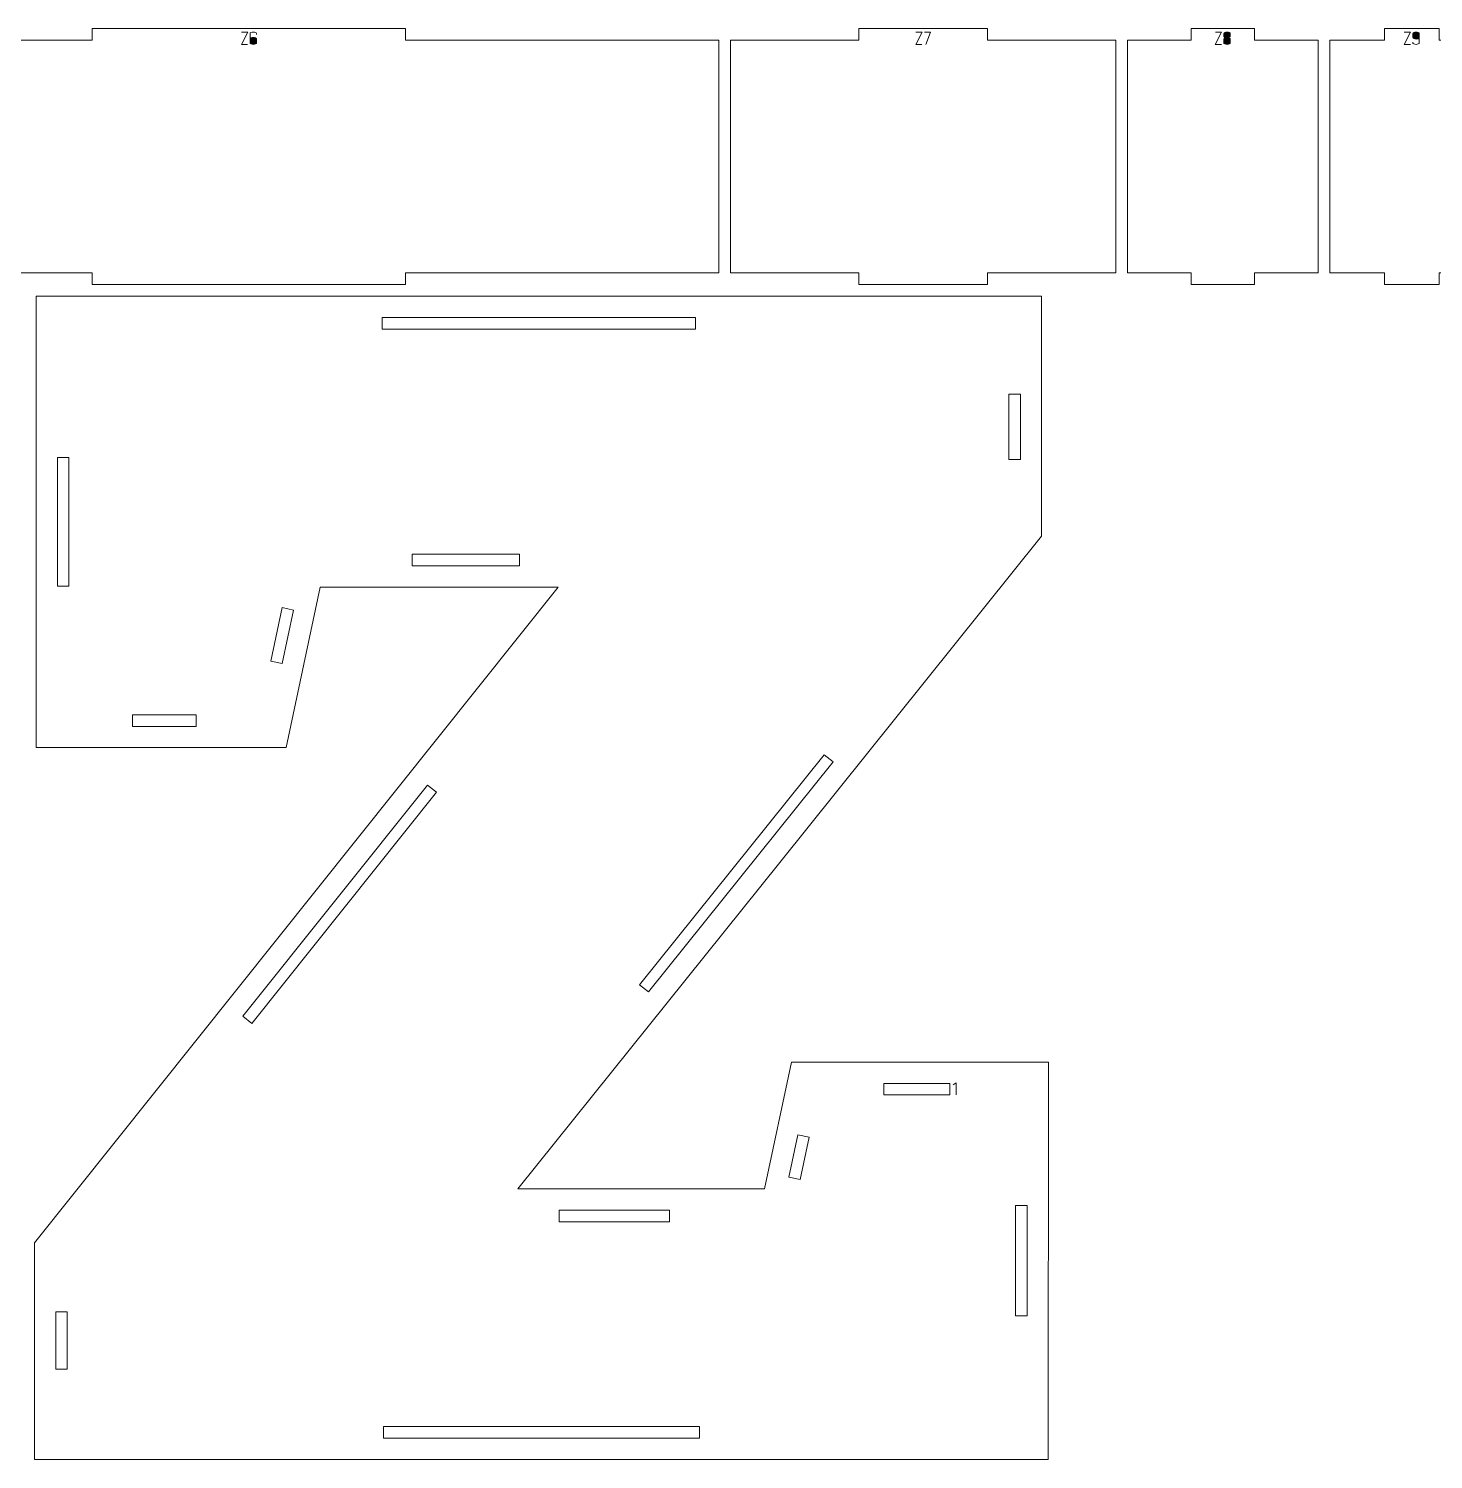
# Model space of a CAD drawing. Header units: centimetres. Extents: x -249 to 275, y -506 to 461.
# Drawn here: x 90.77 to 127.02, y -501.3 to -464.39 of the extents above; entities that cross this region are included whole.
import ezdxf

# ---------------------------------------------------------------- set-up
doc = ezdxf.new("R2010")
doc.units = ezdxf.units.CM
doc.header["$MEASUREMENT"] = 0
doc.layers.add('Capa 1', color=7, linetype='Continuous')

msp = doc.modelspace()

# ---------------------------------------------------------------- hatches: boundary and pattern name
at = {"layer": 'Capa 1', "true_color": 0x3e4095}
h = msp.add_hatch(color=175, dxfattribs=at)
edge = h.paths.add_edge_path()
edge.add_spline(control_points=[(96.26401, -464.80096), (96.26401, -464.80096), (96.42773, -464.48452), (96.42773, -464.48452), (96.42773, -464.48452), (96.26722, -464.48452), (96.26722, -464.48452), (96.26722, -464.48452), (96.42773, -464.48452), (96.42773, -464.48452), (96.42773, -464.48452), (96.26401, -464.80096), (96.26401, -464.80096), (96.26401, -464.80096), (96.42361, -464.80096), (96.42361, -464.80096), (96.42361, -464.80096), (96.26401, -464.80096), (96.26401, -464.80096)], knot_values=[0, 0, 0, 0, 0.16666667, 0.16666667, 0.16666667, 0.33333333, 0.33333333, 0.33333333, 0.5, 0.5, 0.5, 0.66666667, 0.66666667, 0.66666667, 0.83333333, 0.83333333, 0.83333333, 1, 1, 1, 1], degree=3, periodic=1)
h = msp.add_hatch(color=175, dxfattribs=at)
edge = h.paths.add_edge_path()
edge.add_spline(control_points=[(96.5699, -464.80096), (96.54636, -464.80096), (96.52671, -464.79752), (96.51097, -464.79064), (96.49522, -464.78376), (96.48735, -464.77543), (96.48735, -464.76565), (96.48735, -464.76565), (96.48735, -464.65879), (96.48735, -464.65879), (96.48735, -464.65879), (96.48735, -464.51983), (96.48735, -464.51983), (96.48735, -464.51005), (96.49522, -464.50172), (96.51097, -464.49484), (96.52671, -464.48796), (96.54636, -464.48452), (96.5699, -464.48452), (96.59344, -464.48452), (96.61309, -464.48796), (96.62883, -464.49484), (96.64458, -464.50172), (96.65245, -464.51005), (96.65245, -464.51983), (96.65245, -464.51983), (96.65245, -464.54551), (96.65245, -464.54551), (96.65245, -464.54551), (96.65245, -464.51983), (96.65245, -464.51983), (96.65245, -464.51005), (96.64458, -464.50172), (96.62883, -464.49484), (96.61309, -464.48796), (96.59344, -464.48452), (96.5699, -464.48452), (96.54636, -464.48452), (96.52671, -464.48796), (96.51097, -464.49484), (96.49522, -464.50172), (96.48735, -464.51005), (96.48735, -464.51983), (96.48735, -464.51983), (96.48735, -464.65879), (96.48735, -464.65879), (96.48735, -464.64962), (96.4969, -464.64144), (96.51601, -464.63426), (96.53512, -464.62707), (96.55308, -464.62348), (96.5699, -464.62348), (96.59344, -464.62348), (96.61309, -464.62692), (96.62883, -464.6338), (96.64458, -464.64068), (96.65245, -464.64901), (96.65245, -464.65879), (96.65245, -464.65879), (96.65245, -464.76565), (96.65245, -464.76565), (96.65245, -464.77543), (96.64458, -464.78376), (96.62883, -464.79064), (96.61309, -464.79752), (96.59344, -464.80096), (96.5699, -464.80096)], knot_values=[0, 0, 0, 0, 0.04545455, 0.04545455, 0.04545455, 0.09090909, 0.09090909, 0.09090909, 0.13636364, 0.13636364, 0.13636364, 0.18181818, 0.18181818, 0.18181818, 0.22727273, 0.22727273, 0.22727273, 0.27272727, 0.27272727, 0.27272727, 0.31818182, 0.31818182, 0.31818182, 0.36363636, 0.36363636, 0.36363636, 0.40909091, 0.40909091, 0.40909091, 0.45454545, 0.45454545, 0.45454545, 0.5, 0.5, 0.5, 0.54545455, 0.54545455, 0.54545455, 0.59090909, 0.59090909, 0.59090909, 0.63636364, 0.63636364, 0.63636364, 0.68181818, 0.68181818, 0.68181818, 0.72727273, 0.72727273, 0.72727273, 0.77272727, 0.77272727, 0.77272727, 0.81818182, 0.81818182, 0.81818182, 0.86363636, 0.86363636, 0.86363636, 0.90909091, 0.90909091, 0.90909091, 0.95454545, 0.95454545, 0.95454545, 1, 1, 1, 1], degree=3, periodic=1)
h = msp.add_hatch(color=175, dxfattribs=at)
edge = h.paths.add_edge_path()
edge.add_spline(control_points=[(113.66331, -464.80096), (113.66331, -464.80096), (113.82703, -464.48452), (113.82703, -464.48452), (113.82703, -464.48452), (113.66652, -464.48452), (113.66652, -464.48452), (113.66652, -464.48452), (113.82703, -464.48452), (113.82703, -464.48452), (113.82703, -464.48452), (113.66331, -464.80096), (113.66331, -464.80096), (113.66331, -464.80096), (113.82291, -464.80096), (113.82291, -464.80096), (113.82291, -464.80096), (113.66331, -464.80096), (113.66331, -464.80096)], knot_values=[0, 0, 0, 0, 0.16666667, 0.16666667, 0.16666667, 0.33333333, 0.33333333, 0.33333333, 0.5, 0.5, 0.5, 0.66666667, 0.66666667, 0.66666667, 0.83333333, 0.83333333, 0.83333333, 1, 1, 1, 1], degree=3, periodic=1)
h = msp.add_hatch(color=175, dxfattribs=at)
edge = h.paths.add_edge_path()
edge.add_spline(control_points=[(113.92517, -464.80096), (113.92517, -464.80096), (114.04625, -464.48452), (114.04625, -464.48452), (114.04625, -464.48452), (113.88665, -464.48452), (113.88665, -464.48452), (113.88665, -464.48452), (114.04625, -464.48452), (114.04625, -464.48452), (114.04625, -464.48452), (113.92517, -464.80096), (113.92517, -464.80096)], knot_values=[0, 0, 0, 0, 0.25, 0.25, 0.25, 0.5, 0.5, 0.5, 0.75, 0.75, 0.75, 1, 1, 1, 1], degree=3, periodic=1)
h = msp.add_hatch(color=175, dxfattribs=at)
edge = h.paths.add_edge_path()
edge.add_spline(control_points=[(121.3915, -464.80096), (121.3915, -464.80096), (121.55522, -464.48452), (121.55522, -464.48452), (121.55522, -464.48452), (121.39471, -464.48452), (121.39471, -464.48452), (121.39471, -464.48452), (121.55522, -464.48452), (121.55522, -464.48452), (121.55522, -464.48452), (121.3915, -464.80096), (121.3915, -464.80096), (121.3915, -464.80096), (121.5511, -464.80096), (121.5511, -464.80096), (121.5511, -464.80096), (121.3915, -464.80096), (121.3915, -464.80096)], knot_values=[0, 0, 0, 0, 0.16666667, 0.16666667, 0.16666667, 0.33333333, 0.33333333, 0.33333333, 0.5, 0.5, 0.5, 0.66666667, 0.66666667, 0.66666667, 0.83333333, 0.83333333, 0.83333333, 1, 1, 1, 1], degree=3, periodic=1)
h = msp.add_hatch(color=175, dxfattribs=at)
edge = h.paths.add_edge_path()
edge.add_spline(control_points=[(121.61484, -464.59413), (121.61484, -464.60208), (121.6205, -464.60926), (121.63181, -464.61568), (121.64312, -464.6221), (121.66498, -464.62638), (121.69739, -464.62852), (121.7298, -464.62638), (121.75166, -464.6221), (121.76297, -464.61568), (121.77428, -464.60926), (121.77994, -464.60208), (121.77994, -464.59413), (121.77994, -464.59413), (121.77994, -464.51983), (121.77994, -464.51983), (121.77994, -464.51005), (121.77207, -464.50172), (121.75632, -464.49484), (121.74058, -464.48796), (121.72093, -464.48452), (121.69739, -464.48452), (121.67385, -464.48452), (121.6542, -464.48796), (121.63846, -464.49484), (121.62271, -464.50172), (121.61484, -464.51005), (121.61484, -464.51983), (121.61484, -464.51983), (121.61484, -464.59413), (121.61484, -464.59413)], knot_values=[0, 0, 0, 0, 0.1, 0.1, 0.1, 0.2, 0.2, 0.2, 0.3, 0.3, 0.3, 0.4, 0.4, 0.4, 0.5, 0.5, 0.5, 0.6, 0.6, 0.6, 0.7, 0.7, 0.7, 0.8, 0.8, 0.8, 0.9, 0.9, 0.9, 1, 1, 1, 1], degree=3, periodic=1)
h = msp.add_hatch(color=175, dxfattribs=at)
edge = h.paths.add_edge_path()
edge.add_spline(control_points=[(121.69739, -464.80096), (121.67385, -464.80096), (121.6542, -464.79752), (121.63846, -464.79064), (121.62271, -464.78376), (121.61484, -464.77543), (121.61484, -464.76565), (121.61484, -464.76565), (121.61484, -464.66246), (121.61484, -464.66246), (121.61484, -464.6542), (121.6205, -464.64702), (121.63181, -464.64091), (121.64312, -464.63479), (121.66498, -464.63066), (121.69739, -464.62852), (121.66498, -464.62638), (121.64312, -464.6221), (121.63181, -464.61568), (121.6205, -464.60926), (121.61484, -464.60208), (121.61484, -464.59413), (121.61484, -464.59413), (121.61484, -464.51983), (121.61484, -464.51983), (121.61484, -464.51005), (121.62271, -464.50172), (121.63846, -464.49484), (121.6542, -464.48796), (121.67385, -464.48452), (121.69739, -464.48452), (121.72093, -464.48452), (121.74058, -464.48796), (121.75632, -464.49484), (121.77207, -464.50172), (121.77994, -464.51005), (121.77994, -464.51983), (121.77994, -464.51983), (121.77994, -464.59413), (121.77994, -464.59413), (121.77994, -464.60208), (121.77428, -464.60926), (121.76297, -464.61568), (121.75166, -464.6221), (121.7298, -464.62638), (121.69739, -464.62852), (121.7298, -464.63066), (121.75166, -464.63479), (121.76297, -464.64091), (121.77428, -464.64702), (121.77994, -464.6542), (121.77994, -464.66246), (121.77994, -464.66246), (121.77994, -464.76565), (121.77994, -464.76565), (121.77994, -464.77543), (121.77207, -464.78376), (121.75632, -464.79064), (121.74058, -464.79752), (121.72093, -464.80096), (121.69739, -464.80096)], knot_values=[0, 0, 0, 0, 0.05, 0.05, 0.05, 0.1, 0.1, 0.1, 0.15, 0.15, 0.15, 0.2, 0.2, 0.2, 0.25, 0.25, 0.25, 0.3, 0.3, 0.3, 0.35, 0.35, 0.35, 0.4, 0.4, 0.4, 0.45, 0.45, 0.45, 0.5, 0.5, 0.5, 0.55, 0.55, 0.55, 0.6, 0.6, 0.6, 0.65, 0.65, 0.65, 0.7, 0.7, 0.7, 0.75, 0.75, 0.75, 0.8, 0.8, 0.8, 0.85, 0.85, 0.85, 0.9, 0.9, 0.9, 0.95, 0.95, 0.95, 1, 1, 1, 1], degree=3, periodic=1)
h = msp.add_hatch(color=175, dxfattribs=at)
edge = h.paths.add_edge_path()
edge.add_spline(control_points=[(126.26635, -464.80096), (126.26635, -464.80096), (126.43007, -464.48452), (126.43007, -464.48452), (126.43007, -464.48452), (126.26956, -464.48452), (126.26956, -464.48452), (126.26956, -464.48452), (126.43007, -464.48452), (126.43007, -464.48452), (126.43007, -464.48452), (126.26635, -464.80096), (126.26635, -464.80096), (126.26635, -464.80096), (126.42595, -464.80096), (126.42595, -464.80096), (126.42595, -464.80096), (126.26635, -464.80096), (126.26635, -464.80096)], knot_values=[0, 0, 0, 0, 0.16666667, 0.16666667, 0.16666667, 0.33333333, 0.33333333, 0.33333333, 0.5, 0.5, 0.5, 0.66666667, 0.66666667, 0.66666667, 0.83333333, 0.83333333, 0.83333333, 1, 1, 1, 1], degree=3, periodic=1)
h = msp.add_hatch(color=175, dxfattribs=at)
edge = h.paths.add_edge_path()
edge.add_spline(control_points=[(126.48969, -464.62715), (126.48969, -464.63693), (126.49756, -464.64526), (126.51331, -464.65214), (126.52905, -464.65902), (126.5487, -464.66246), (126.57224, -464.66246), (126.59548, -464.66307), (126.61504, -464.66024), (126.63094, -464.65398), (126.64684, -464.64771), (126.65479, -464.63876), (126.65479, -464.62715), (126.65479, -464.62715), (126.65479, -464.51983), (126.65479, -464.51983), (126.65479, -464.51005), (126.64692, -464.50172), (126.63117, -464.49484), (126.61543, -464.48796), (126.59578, -464.48452), (126.57224, -464.48452), (126.5487, -464.48452), (126.52905, -464.48796), (126.51331, -464.49484), (126.49756, -464.50172), (126.48969, -464.51005), (126.48969, -464.51983), (126.48969, -464.51983), (126.48969, -464.62715), (126.48969, -464.62715)], knot_values=[0, 0, 0, 0, 0.1, 0.1, 0.1, 0.2, 0.2, 0.2, 0.3, 0.3, 0.3, 0.4, 0.4, 0.4, 0.5, 0.5, 0.5, 0.6, 0.6, 0.6, 0.7, 0.7, 0.7, 0.8, 0.8, 0.8, 0.9, 0.9, 0.9, 1, 1, 1, 1], degree=3, periodic=1)
h = msp.add_hatch(color=175, dxfattribs=at)
edge = h.paths.add_edge_path()
edge.add_spline(control_points=[(126.57224, -464.80096), (126.5487, -464.80096), (126.52905, -464.79752), (126.51331, -464.79064), (126.49756, -464.78376), (126.48969, -464.77543), (126.48969, -464.76565), (126.48969, -464.76565), (126.48969, -464.74042), (126.48969, -464.74042), (126.48969, -464.74042), (126.48969, -464.76565), (126.48969, -464.76565), (126.48969, -464.77543), (126.49756, -464.78376), (126.51331, -464.79064), (126.52905, -464.79752), (126.5487, -464.80096), (126.57224, -464.80096), (126.59578, -464.80096), (126.61543, -464.79752), (126.63117, -464.79064), (126.64692, -464.78376), (126.65479, -464.77543), (126.65479, -464.76565), (126.65479, -464.76565), (126.65479, -464.62715), (126.65479, -464.62715), (126.65479, -464.63876), (126.64684, -464.64771), (126.63094, -464.65398), (126.61504, -464.66024), (126.59548, -464.66307), (126.57224, -464.66246), (126.5487, -464.66246), (126.52905, -464.65902), (126.51331, -464.65214), (126.49756, -464.64526), (126.48969, -464.63693), (126.48969, -464.62715), (126.48969, -464.62715), (126.48969, -464.51983), (126.48969, -464.51983), (126.48969, -464.51005), (126.49756, -464.50172), (126.51331, -464.49484), (126.52905, -464.48796), (126.5487, -464.48452), (126.57224, -464.48452), (126.59578, -464.48452), (126.61543, -464.48796), (126.63117, -464.49484), (126.64692, -464.50172), (126.65479, -464.51005), (126.65479, -464.51983), (126.65479, -464.51983), (126.65479, -464.62715), (126.65479, -464.62715), (126.65479, -464.62715), (126.65479, -464.76565), (126.65479, -464.76565), (126.65479, -464.77543), (126.64692, -464.78376), (126.63117, -464.79064), (126.61543, -464.79752), (126.59578, -464.80096), (126.57224, -464.80096)], knot_values=[0, 0, 0, 0, 0.04545455, 0.04545455, 0.04545455, 0.09090909, 0.09090909, 0.09090909, 0.13636364, 0.13636364, 0.13636364, 0.18181818, 0.18181818, 0.18181818, 0.22727273, 0.22727273, 0.22727273, 0.27272727, 0.27272727, 0.27272727, 0.31818182, 0.31818182, 0.31818182, 0.36363636, 0.36363636, 0.36363636, 0.40909091, 0.40909091, 0.40909091, 0.45454545, 0.45454545, 0.45454545, 0.5, 0.5, 0.5, 0.54545455, 0.54545455, 0.54545455, 0.59090909, 0.59090909, 0.59090909, 0.63636364, 0.63636364, 0.63636364, 0.68181818, 0.68181818, 0.68181818, 0.72727273, 0.72727273, 0.72727273, 0.77272727, 0.77272727, 0.77272727, 0.81818182, 0.81818182, 0.81818182, 0.86363636, 0.86363636, 0.86363636, 0.90909091, 0.90909091, 0.90909091, 0.95454545, 0.95454545, 0.95454545, 1, 1, 1, 1], degree=3, periodic=1)
h = msp.add_hatch(color=175, dxfattribs=at)
edge = h.paths.add_edge_path()
edge.add_spline(control_points=[(96.48735, -464.76565), (96.48735, -464.77543), (96.49522, -464.78376), (96.51097, -464.79064), (96.52671, -464.79752), (96.54636, -464.80096), (96.5699, -464.80096), (96.59344, -464.80096), (96.61309, -464.79752), (96.62883, -464.79064), (96.64458, -464.78376), (96.65245, -464.77543), (96.65245, -464.76565), (96.65245, -464.76565), (96.65245, -464.65879), (96.65245, -464.65879), (96.65245, -464.64901), (96.64458, -464.64068), (96.62883, -464.6338), (96.61309, -464.62692), (96.59344, -464.62348), (96.5699, -464.62348), (96.55308, -464.62348), (96.53512, -464.62707), (96.51601, -464.63426), (96.4969, -464.64144), (96.48735, -464.64962), (96.48735, -464.65879), (96.48735, -464.65879), (96.48735, -464.76565), (96.48735, -464.76565)], knot_values=[0, 0, 0, 0, 0.1, 0.1, 0.1, 0.2, 0.2, 0.2, 0.3, 0.3, 0.3, 0.4, 0.4, 0.4, 0.5, 0.5, 0.5, 0.6, 0.6, 0.6, 0.7, 0.7, 0.7, 0.8, 0.8, 0.8, 0.9, 0.9, 0.9, 1, 1, 1, 1], degree=3, periodic=1)
h = msp.add_hatch(color=175, dxfattribs=at)
edge = h.paths.add_edge_path()
edge.add_spline(control_points=[(121.61484, -464.76565), (121.61484, -464.77543), (121.62271, -464.78376), (121.63846, -464.79064), (121.6542, -464.79752), (121.67385, -464.80096), (121.69739, -464.80096), (121.72093, -464.80096), (121.74058, -464.79752), (121.75632, -464.79064), (121.77207, -464.78376), (121.77994, -464.77543), (121.77994, -464.76565), (121.77994, -464.76565), (121.77994, -464.66246), (121.77994, -464.66246), (121.77994, -464.6542), (121.77428, -464.64702), (121.76297, -464.64091), (121.75166, -464.63479), (121.7298, -464.63066), (121.69739, -464.62852), (121.66498, -464.63066), (121.64312, -464.63479), (121.63181, -464.64091), (121.6205, -464.64702), (121.61484, -464.6542), (121.61484, -464.66246), (121.61484, -464.66246), (121.61484, -464.76565), (121.61484, -464.76565)], knot_values=[0, 0, 0, 0, 0.1, 0.1, 0.1, 0.2, 0.2, 0.2, 0.3, 0.3, 0.3, 0.4, 0.4, 0.4, 0.5, 0.5, 0.5, 0.6, 0.6, 0.6, 0.7, 0.7, 0.7, 0.8, 0.8, 0.8, 0.9, 0.9, 0.9, 1, 1, 1, 1], degree=3, periodic=1)
h = msp.add_hatch(color=175, dxfattribs=at)
edge = h.paths.add_edge_path()
edge.add_spline(control_points=[(114.70838, -491.58115), (114.70838, -491.58115), (114.63225, -491.63389), (114.63225, -491.63389), (114.63225, -491.63389), (114.70838, -491.58115), (114.70838, -491.58115), (114.70838, -491.58115), (114.70838, -491.89805), (114.70838, -491.89805), (114.70838, -491.89805), (114.70838, -491.58115), (114.70838, -491.58115)], knot_values=[0, 0, 0, 0, 0.25, 0.25, 0.25, 0.5, 0.5, 0.5, 0.75, 0.75, 0.75, 1, 1, 1, 1], degree=3, periodic=1)

# ---------------------------------------------------------------- linework, layer by layer
at = {"layer": 'Capa 1', "color": 240, "lineweight": 20}
for points in [[(84.3344, -464.69456), (84.3344, -464.69456), (84.3344, -470.69456), (84.3344, -470.69456), (84.3344, -470.69456), (92.41696, -470.69456), (92.41696, -470.69456), (92.41696, -470.69456), (92.41696, -470.99456), (92.41696, -470.99456), (92.41696, -470.99456), (100.49951, -470.99456), (100.49951, -470.99456), (100.49951, -470.99456), (100.49951, -470.69456), (100.49951, -470.69456), (100.49951, -470.69456), (108.58206, -470.69456), (108.58206, -470.69456), (108.58206, -470.69456), (108.58206, -464.69456), (108.58206, -464.69456), (108.58206, -464.69456), (100.49951, -464.69456), (100.49951, -464.69456), (100.49951, -464.69456), (100.49951, -464.39456), (100.49951, -464.39456), (100.49951, -464.39456), (92.41696, -464.39456), (92.41696, -464.39456), (92.41696, -464.39456), (92.41696, -464.69456), (92.41696, -464.69456), (92.41696, -464.69456), (84.3344, -464.69456), (84.3344, -464.69456)], [(108.88206, -464.69456), (108.88206, -464.69456), (108.88206, -470.69456), (108.88206, -470.69456), (108.88206, -470.69456), (112.19721, -470.69456), (112.19721, -470.69456), (112.19721, -470.69456), (112.19721, -470.99456), (112.19721, -470.99456), (112.19721, -470.99456), (115.51235, -470.99456), (115.51235, -470.99456), (115.51235, -470.99456), (115.51235, -470.69456), (115.51235, -470.69456), (115.51235, -470.69456), (118.82749, -470.69456), (118.82749, -470.69456), (118.82749, -470.69456), (118.82749, -464.69456), (118.82749, -464.69456), (118.82749, -464.69456), (115.51235, -464.69456), (115.51235, -464.69456), (115.51235, -464.69456), (115.51235, -464.39456), (115.51235, -464.39456), (115.51235, -464.39456), (112.19721, -464.39456), (112.19721, -464.39456), (112.19721, -464.39456), (112.19721, -464.69456), (112.19721, -464.69456), (112.19721, -464.69456), (108.88206, -464.69456), (108.88206, -464.69456)], [(119.12749, -464.69456), (119.12749, -464.69456), (119.12749, -470.69456), (119.12749, -470.69456), (119.12749, -470.69456), (120.76631, -470.69456), (120.76631, -470.69456), (120.76631, -470.69456), (120.76631, -470.99456), (120.76631, -470.99456), (120.76631, -470.99456), (122.40513, -470.99456), (122.40513, -470.99456), (122.40513, -470.99456), (122.40513, -470.69456), (122.40513, -470.69456), (122.40513, -470.69456), (124.04395, -470.69456), (124.04395, -470.69456), (124.04395, -470.69456), (124.04395, -464.69456), (124.04395, -464.69456), (124.04395, -464.69456), (122.40513, -464.69456), (122.40513, -464.69456), (122.40513, -464.69456), (122.40513, -464.39456), (122.40513, -464.39456), (122.40513, -464.39456), (120.76631, -464.39456), (120.76631, -464.39456), (120.76631, -464.39456), (120.76631, -464.69456), (120.76631, -464.69456), (120.76631, -464.69456), (119.12749, -464.69456), (119.12749, -464.69456)], [(124.34395, -464.69456), (124.34395, -464.69456), (124.34395, -470.69456), (124.34395, -470.69456), (124.34395, -470.69456), (125.75503, -470.69456), (125.75503, -470.69456), (125.75503, -470.69456), (125.75503, -470.99456), (125.75503, -470.99456), (125.75503, -470.99456), (127.16611, -470.99456), (127.16611, -470.99456), (127.16611, -470.99456), (127.16611, -470.69456), (127.16611, -470.69456), (127.16611, -470.69456), (128.57719, -470.69456), (128.57719, -470.69456), (128.57719, -470.69456), (128.57719, -464.69456), (128.57719, -464.69456), (128.57719, -464.69456), (127.16611, -464.69456), (127.16611, -464.69456), (127.16611, -464.69456), (127.16611, -464.39456), (127.16611, -464.39456), (127.16611, -464.39456), (125.75503, -464.39456), (125.75503, -464.39456), (125.75503, -464.39456), (125.75503, -464.69456), (125.75503, -464.69456), (125.75503, -464.69456), (124.34395, -464.69456), (124.34395, -464.69456)]]:
    msp.add_open_spline(points, degree=3, knots=[0, 0, 0, 0, 0.08333333, 0.08333333, 0.08333333, 0.16666667, 0.16666667, 0.16666667, 0.25, 0.25, 0.25, 0.33333333, 0.33333333, 0.33333333, 0.41666667, 0.41666667, 0.41666667, 0.5, 0.5, 0.5, 0.58333333, 0.58333333, 0.58333333, 0.66666667, 0.66666667, 0.66666667, 0.75, 0.75, 0.75, 0.83333333, 0.83333333, 0.83333333, 0.91666667, 0.91666667, 0.91666667, 1, 1, 1, 1], dxfattribs=at)
at = {"layer": 'Capa 1', "color": 114, "lineweight": 9}
for points, knots in [([(96.26401, -464.80096), (96.26401, -464.80096), (96.42773, -464.48452), (96.42773, -464.48452), (96.42773, -464.48452), (96.26722, -464.48452), (96.26722, -464.48452), (96.26722, -464.48452), (96.42773, -464.48452), (96.42773, -464.48452), (96.42773, -464.48452), (96.26401, -464.80096), (96.26401, -464.80096), (96.26401, -464.80096), (96.42361, -464.80096), (96.42361, -464.80096), (96.42361, -464.80096), (96.26401, -464.80096), (96.26401, -464.80096)], [0, 0, 0, 0, 0.16666667, 0.16666667, 0.16666667, 0.33333333, 0.33333333, 0.33333333, 0.5, 0.5, 0.5, 0.66666667, 0.66666667, 0.66666667, 0.83333333, 0.83333333, 0.83333333, 1, 1, 1, 1]), ([(96.5699, -464.80096), (96.54636, -464.80096), (96.52671, -464.79752), (96.51097, -464.79064), (96.49522, -464.78376), (96.48735, -464.77543), (96.48735, -464.76565), (96.48735, -464.76565), (96.48735, -464.65879), (96.48735, -464.65879), (96.48735, -464.65879), (96.48735, -464.51983), (96.48735, -464.51983), (96.48735, -464.51005), (96.49522, -464.50172), (96.51097, -464.49484), (96.52671, -464.48796), (96.54636, -464.48452), (96.5699, -464.48452), (96.59344, -464.48452), (96.61309, -464.48796), (96.62883, -464.49484), (96.64458, -464.50172), (96.65245, -464.51005), (96.65245, -464.51983), (96.65245, -464.51983), (96.65245, -464.54551), (96.65245, -464.54551), (96.65245, -464.54551), (96.65245, -464.51983), (96.65245, -464.51983), (96.65245, -464.51005), (96.64458, -464.50172), (96.62883, -464.49484), (96.61309, -464.48796), (96.59344, -464.48452), (96.5699, -464.48452), (96.54636, -464.48452), (96.52671, -464.48796), (96.51097, -464.49484), (96.49522, -464.50172), (96.48735, -464.51005), (96.48735, -464.51983), (96.48735, -464.51983), (96.48735, -464.65879), (96.48735, -464.65879), (96.48735, -464.64962), (96.4969, -464.64144), (96.51601, -464.63426), (96.53512, -464.62707), (96.55308, -464.62348), (96.5699, -464.62348), (96.59344, -464.62348), (96.61309, -464.62692), (96.62883, -464.6338), (96.64458, -464.64068), (96.65245, -464.64901), (96.65245, -464.65879), (96.65245, -464.65879), (96.65245, -464.76565), (96.65245, -464.76565), (96.65245, -464.77543), (96.64458, -464.78376), (96.62883, -464.79064), (96.61309, -464.79752), (96.59344, -464.80096), (96.5699, -464.80096)], [0, 0, 0, 0, 0.04545455, 0.04545455, 0.04545455, 0.09090909, 0.09090909, 0.09090909, 0.13636364, 0.13636364, 0.13636364, 0.18181818, 0.18181818, 0.18181818, 0.22727273, 0.22727273, 0.22727273, 0.27272727, 0.27272727, 0.27272727, 0.31818182, 0.31818182, 0.31818182, 0.36363636, 0.36363636, 0.36363636, 0.40909091, 0.40909091, 0.40909091, 0.45454545, 0.45454545, 0.45454545, 0.5, 0.5, 0.5, 0.54545455, 0.54545455, 0.54545455, 0.59090909, 0.59090909, 0.59090909, 0.63636364, 0.63636364, 0.63636364, 0.68181818, 0.68181818, 0.68181818, 0.72727273, 0.72727273, 0.72727273, 0.77272727, 0.77272727, 0.77272727, 0.81818182, 0.81818182, 0.81818182, 0.86363636, 0.86363636, 0.86363636, 0.90909091, 0.90909091, 0.90909091, 0.95454545, 0.95454545, 0.95454545, 1, 1, 1, 1]), ([(113.66331, -464.80096), (113.66331, -464.80096), (113.82703, -464.48452), (113.82703, -464.48452), (113.82703, -464.48452), (113.66652, -464.48452), (113.66652, -464.48452), (113.66652, -464.48452), (113.82703, -464.48452), (113.82703, -464.48452), (113.82703, -464.48452), (113.66331, -464.80096), (113.66331, -464.80096), (113.66331, -464.80096), (113.82291, -464.80096), (113.82291, -464.80096), (113.82291, -464.80096), (113.66331, -464.80096), (113.66331, -464.80096)], [0, 0, 0, 0, 0.16666667, 0.16666667, 0.16666667, 0.33333333, 0.33333333, 0.33333333, 0.5, 0.5, 0.5, 0.66666667, 0.66666667, 0.66666667, 0.83333333, 0.83333333, 0.83333333, 1, 1, 1, 1]), ([(113.92517, -464.80096), (113.92517, -464.80096), (114.04625, -464.48452), (114.04625, -464.48452), (114.04625, -464.48452), (113.88665, -464.48452), (113.88665, -464.48452), (113.88665, -464.48452), (114.04625, -464.48452), (114.04625, -464.48452), (114.04625, -464.48452), (113.92517, -464.80096), (113.92517, -464.80096)], [0, 0, 0, 0, 0.25, 0.25, 0.25, 0.5, 0.5, 0.5, 0.75, 0.75, 0.75, 1, 1, 1, 1]), ([(121.3915, -464.80096), (121.3915, -464.80096), (121.55522, -464.48452), (121.55522, -464.48452), (121.55522, -464.48452), (121.39471, -464.48452), (121.39471, -464.48452), (121.39471, -464.48452), (121.55522, -464.48452), (121.55522, -464.48452), (121.55522, -464.48452), (121.3915, -464.80096), (121.3915, -464.80096), (121.3915, -464.80096), (121.5511, -464.80096), (121.5511, -464.80096), (121.5511, -464.80096), (121.3915, -464.80096), (121.3915, -464.80096)], [0, 0, 0, 0, 0.16666667, 0.16666667, 0.16666667, 0.33333333, 0.33333333, 0.33333333, 0.5, 0.5, 0.5, 0.66666667, 0.66666667, 0.66666667, 0.83333333, 0.83333333, 0.83333333, 1, 1, 1, 1]), ([(121.61484, -464.59413), (121.61484, -464.60208), (121.6205, -464.60926), (121.63181, -464.61568), (121.64312, -464.6221), (121.66498, -464.62638), (121.69739, -464.62852), (121.7298, -464.62638), (121.75166, -464.6221), (121.76297, -464.61568), (121.77428, -464.60926), (121.77994, -464.60208), (121.77994, -464.59413), (121.77994, -464.59413), (121.77994, -464.51983), (121.77994, -464.51983), (121.77994, -464.51005), (121.77207, -464.50172), (121.75632, -464.49484), (121.74058, -464.48796), (121.72093, -464.48452), (121.69739, -464.48452), (121.67385, -464.48452), (121.6542, -464.48796), (121.63846, -464.49484), (121.62271, -464.50172), (121.61484, -464.51005), (121.61484, -464.51983), (121.61484, -464.51983), (121.61484, -464.59413), (121.61484, -464.59413)], [0, 0, 0, 0, 0.1, 0.1, 0.1, 0.2, 0.2, 0.2, 0.3, 0.3, 0.3, 0.4, 0.4, 0.4, 0.5, 0.5, 0.5, 0.6, 0.6, 0.6, 0.7, 0.7, 0.7, 0.8, 0.8, 0.8, 0.9, 0.9, 0.9, 1, 1, 1, 1]), ([(121.69739, -464.80096), (121.67385, -464.80096), (121.6542, -464.79752), (121.63846, -464.79064), (121.62271, -464.78376), (121.61484, -464.77543), (121.61484, -464.76565), (121.61484, -464.76565), (121.61484, -464.66246), (121.61484, -464.66246), (121.61484, -464.6542), (121.6205, -464.64702), (121.63181, -464.64091), (121.64312, -464.63479), (121.66498, -464.63066), (121.69739, -464.62852), (121.66498, -464.62638), (121.64312, -464.6221), (121.63181, -464.61568), (121.6205, -464.60926), (121.61484, -464.60208), (121.61484, -464.59413), (121.61484, -464.59413), (121.61484, -464.51983), (121.61484, -464.51983), (121.61484, -464.51005), (121.62271, -464.50172), (121.63846, -464.49484), (121.6542, -464.48796), (121.67385, -464.48452), (121.69739, -464.48452), (121.72093, -464.48452), (121.74058, -464.48796), (121.75632, -464.49484), (121.77207, -464.50172), (121.77994, -464.51005), (121.77994, -464.51983), (121.77994, -464.51983), (121.77994, -464.59413), (121.77994, -464.59413), (121.77994, -464.60208), (121.77428, -464.60926), (121.76297, -464.61568), (121.75166, -464.6221), (121.7298, -464.62638), (121.69739, -464.62852), (121.7298, -464.63066), (121.75166, -464.63479), (121.76297, -464.64091), (121.77428, -464.64702), (121.77994, -464.6542), (121.77994, -464.66246), (121.77994, -464.66246), (121.77994, -464.76565), (121.77994, -464.76565), (121.77994, -464.77543), (121.77207, -464.78376), (121.75632, -464.79064), (121.74058, -464.79752), (121.72093, -464.80096), (121.69739, -464.80096)], [0, 0, 0, 0, 0.05, 0.05, 0.05, 0.1, 0.1, 0.1, 0.15, 0.15, 0.15, 0.2, 0.2, 0.2, 0.25, 0.25, 0.25, 0.3, 0.3, 0.3, 0.35, 0.35, 0.35, 0.4, 0.4, 0.4, 0.45, 0.45, 0.45, 0.5, 0.5, 0.5, 0.55, 0.55, 0.55, 0.6, 0.6, 0.6, 0.65, 0.65, 0.65, 0.7, 0.7, 0.7, 0.75, 0.75, 0.75, 0.8, 0.8, 0.8, 0.85, 0.85, 0.85, 0.9, 0.9, 0.9, 0.95, 0.95, 0.95, 1, 1, 1, 1]), ([(126.26635, -464.80096), (126.26635, -464.80096), (126.43007, -464.48452), (126.43007, -464.48452), (126.43007, -464.48452), (126.26956, -464.48452), (126.26956, -464.48452), (126.26956, -464.48452), (126.43007, -464.48452), (126.43007, -464.48452), (126.43007, -464.48452), (126.26635, -464.80096), (126.26635, -464.80096), (126.26635, -464.80096), (126.42595, -464.80096), (126.42595, -464.80096), (126.42595, -464.80096), (126.26635, -464.80096), (126.26635, -464.80096)], [0, 0, 0, 0, 0.16666667, 0.16666667, 0.16666667, 0.33333333, 0.33333333, 0.33333333, 0.5, 0.5, 0.5, 0.66666667, 0.66666667, 0.66666667, 0.83333333, 0.83333333, 0.83333333, 1, 1, 1, 1]), ([(126.48969, -464.62715), (126.48969, -464.63693), (126.49756, -464.64526), (126.51331, -464.65214), (126.52905, -464.65902), (126.5487, -464.66246), (126.57224, -464.66246), (126.59548, -464.66307), (126.61504, -464.66024), (126.63094, -464.65398), (126.64684, -464.64771), (126.65479, -464.63876), (126.65479, -464.62715), (126.65479, -464.62715), (126.65479, -464.51983), (126.65479, -464.51983), (126.65479, -464.51005), (126.64692, -464.50172), (126.63117, -464.49484), (126.61543, -464.48796), (126.59578, -464.48452), (126.57224, -464.48452), (126.5487, -464.48452), (126.52905, -464.48796), (126.51331, -464.49484), (126.49756, -464.50172), (126.48969, -464.51005), (126.48969, -464.51983), (126.48969, -464.51983), (126.48969, -464.62715), (126.48969, -464.62715)], [0, 0, 0, 0, 0.1, 0.1, 0.1, 0.2, 0.2, 0.2, 0.3, 0.3, 0.3, 0.4, 0.4, 0.4, 0.5, 0.5, 0.5, 0.6, 0.6, 0.6, 0.7, 0.7, 0.7, 0.8, 0.8, 0.8, 0.9, 0.9, 0.9, 1, 1, 1, 1]), ([(126.57224, -464.80096), (126.5487, -464.80096), (126.52905, -464.79752), (126.51331, -464.79064), (126.49756, -464.78376), (126.48969, -464.77543), (126.48969, -464.76565), (126.48969, -464.76565), (126.48969, -464.74042), (126.48969, -464.74042), (126.48969, -464.74042), (126.48969, -464.76565), (126.48969, -464.76565), (126.48969, -464.77543), (126.49756, -464.78376), (126.51331, -464.79064), (126.52905, -464.79752), (126.5487, -464.80096), (126.57224, -464.80096), (126.59578, -464.80096), (126.61543, -464.79752), (126.63117, -464.79064), (126.64692, -464.78376), (126.65479, -464.77543), (126.65479, -464.76565), (126.65479, -464.76565), (126.65479, -464.62715), (126.65479, -464.62715), (126.65479, -464.63876), (126.64684, -464.64771), (126.63094, -464.65398), (126.61504, -464.66024), (126.59548, -464.66307), (126.57224, -464.66246), (126.5487, -464.66246), (126.52905, -464.65902), (126.51331, -464.65214), (126.49756, -464.64526), (126.48969, -464.63693), (126.48969, -464.62715), (126.48969, -464.62715), (126.48969, -464.51983), (126.48969, -464.51983), (126.48969, -464.51005), (126.49756, -464.50172), (126.51331, -464.49484), (126.52905, -464.48796), (126.5487, -464.48452), (126.57224, -464.48452), (126.59578, -464.48452), (126.61543, -464.48796), (126.63117, -464.49484), (126.64692, -464.50172), (126.65479, -464.51005), (126.65479, -464.51983), (126.65479, -464.51983), (126.65479, -464.62715), (126.65479, -464.62715), (126.65479, -464.62715), (126.65479, -464.76565), (126.65479, -464.76565), (126.65479, -464.77543), (126.64692, -464.78376), (126.63117, -464.79064), (126.61543, -464.79752), (126.59578, -464.80096), (126.57224, -464.80096)], [0, 0, 0, 0, 0.04545455, 0.04545455, 0.04545455, 0.09090909, 0.09090909, 0.09090909, 0.13636364, 0.13636364, 0.13636364, 0.18181818, 0.18181818, 0.18181818, 0.22727273, 0.22727273, 0.22727273, 0.27272727, 0.27272727, 0.27272727, 0.31818182, 0.31818182, 0.31818182, 0.36363636, 0.36363636, 0.36363636, 0.40909091, 0.40909091, 0.40909091, 0.45454545, 0.45454545, 0.45454545, 0.5, 0.5, 0.5, 0.54545455, 0.54545455, 0.54545455, 0.59090909, 0.59090909, 0.59090909, 0.63636364, 0.63636364, 0.63636364, 0.68181818, 0.68181818, 0.68181818, 0.72727273, 0.72727273, 0.72727273, 0.77272727, 0.77272727, 0.77272727, 0.81818182, 0.81818182, 0.81818182, 0.86363636, 0.86363636, 0.86363636, 0.90909091, 0.90909091, 0.90909091, 0.95454545, 0.95454545, 0.95454545, 1, 1, 1, 1]), ([(96.48735, -464.76565), (96.48735, -464.77543), (96.49522, -464.78376), (96.51097, -464.79064), (96.52671, -464.79752), (96.54636, -464.80096), (96.5699, -464.80096), (96.59344, -464.80096), (96.61309, -464.79752), (96.62883, -464.79064), (96.64458, -464.78376), (96.65245, -464.77543), (96.65245, -464.76565), (96.65245, -464.76565), (96.65245, -464.65879), (96.65245, -464.65879), (96.65245, -464.64901), (96.64458, -464.64068), (96.62883, -464.6338), (96.61309, -464.62692), (96.59344, -464.62348), (96.5699, -464.62348), (96.55308, -464.62348), (96.53512, -464.62707), (96.51601, -464.63426), (96.4969, -464.64144), (96.48735, -464.64962), (96.48735, -464.65879), (96.48735, -464.65879), (96.48735, -464.76565), (96.48735, -464.76565)], [0, 0, 0, 0, 0.1, 0.1, 0.1, 0.2, 0.2, 0.2, 0.3, 0.3, 0.3, 0.4, 0.4, 0.4, 0.5, 0.5, 0.5, 0.6, 0.6, 0.6, 0.7, 0.7, 0.7, 0.8, 0.8, 0.8, 0.9, 0.9, 0.9, 1, 1, 1, 1]), ([(121.61484, -464.76565), (121.61484, -464.77543), (121.62271, -464.78376), (121.63846, -464.79064), (121.6542, -464.79752), (121.67385, -464.80096), (121.69739, -464.80096), (121.72093, -464.80096), (121.74058, -464.79752), (121.75632, -464.79064), (121.77207, -464.78376), (121.77994, -464.77543), (121.77994, -464.76565), (121.77994, -464.76565), (121.77994, -464.66246), (121.77994, -464.66246), (121.77994, -464.6542), (121.77428, -464.64702), (121.76297, -464.64091), (121.75166, -464.63479), (121.7298, -464.63066), (121.69739, -464.62852), (121.66498, -464.63066), (121.64312, -464.63479), (121.63181, -464.64091), (121.6205, -464.64702), (121.61484, -464.6542), (121.61484, -464.66246), (121.61484, -464.66246), (121.61484, -464.76565), (121.61484, -464.76565)], [0, 0, 0, 0, 0.1, 0.1, 0.1, 0.2, 0.2, 0.2, 0.3, 0.3, 0.3, 0.4, 0.4, 0.4, 0.5, 0.5, 0.5, 0.6, 0.6, 0.6, 0.7, 0.7, 0.7, 0.8, 0.8, 0.8, 0.9, 0.9, 0.9, 1, 1, 1, 1]), ([(114.70838, -491.58115), (114.70838, -491.58115), (114.63225, -491.63389), (114.63225, -491.63389), (114.63225, -491.63389), (114.70838, -491.58115), (114.70838, -491.58115), (114.70838, -491.58115), (114.70838, -491.89805), (114.70838, -491.89805), (114.70838, -491.89805), (114.70838, -491.58115), (114.70838, -491.58115)], [0, 0, 0, 0, 0.25, 0.25, 0.25, 0.5, 0.5, 0.5, 0.75, 0.75, 0.75, 1, 1, 1, 1])]:
    msp.add_open_spline(points, degree=3, knots=knots, dxfattribs=at)
at = {"layer": 'Capa 1', "color": 240, "lineweight": 9}
for points, knots in [([(117.0853, -491.04952), (117.0853, -491.04952), (117.08425, -501.2966), (117.08425, -501.2966), (117.08425, -501.2966), (90.92256, -501.2966), (90.92256, -501.2966), (90.92256, -501.2966), (90.92256, -495.71521), (90.92256, -495.71521), (90.92256, -495.71521), (104.43997, -478.79664), (104.43997, -478.79664), (104.43997, -478.79664), (98.29173, -478.79664), (98.29173, -478.79664), (98.29173, -478.79664), (97.41964, -482.93907), (97.41964, -482.93907), (97.41964, -482.93907), (90.96616, -482.93907), (90.96616, -482.93907), (90.96616, -482.93907), (90.96616, -471.29665), (90.96616, -471.29665), (90.96616, -471.29665), (116.91088, -471.29456), (116.91088, -471.29456), (116.91088, -471.29456), (116.91088, -477.4885), (116.91088, -477.4885), (116.91088, -477.4885), (110.15217, -485.90418), (110.15217, -485.90418), (110.15217, -485.90418), (103.39346, -494.31986), (103.39346, -494.31986), (103.39346, -494.31986), (109.75973, -494.31986), (109.75973, -494.31986), (109.75973, -494.31986), (110.4574, -491.04952), (110.4574, -491.04952), (110.4574, -491.04952), (117.0853, -491.04952), (117.0853, -491.04952)], [0, 0, 0, 0, 0.06666667, 0.06666667, 0.06666667, 0.13333333, 0.13333333, 0.13333333, 0.2, 0.2, 0.2, 0.26666667, 0.26666667, 0.26666667, 0.33333333, 0.33333333, 0.33333333, 0.4, 0.4, 0.4, 0.46666667, 0.46666667, 0.46666667, 0.53333333, 0.53333333, 0.53333333, 0.6, 0.6, 0.6, 0.66666667, 0.66666667, 0.66666667, 0.73333333, 0.73333333, 0.73333333, 0.8, 0.8, 0.8, 0.86666667, 0.86666667, 0.86666667, 0.93333333, 0.93333333, 0.93333333, 1, 1, 1, 1]), ([(99.89724, -472.14446), (99.89724, -472.14446), (107.9798, -472.14381), (107.9798, -472.14381), (107.9798, -472.14381), (107.97977, -471.84381), (107.97977, -471.84381), (107.97977, -471.84381), (99.89722, -471.84446), (99.89722, -471.84446), (99.89722, -471.84446), (99.89724, -472.14446), (99.89724, -472.14446)], [0, 0, 0, 0, 0.25, 0.25, 0.25, 0.5, 0.5, 0.5, 0.75, 0.75, 0.75, 1, 1, 1, 1]), ([(116.06235, -473.82542), (116.06235, -473.82542), (116.06235, -475.50769), (116.06235, -475.50769), (116.06235, -475.50769), (116.36235, -475.50769), (116.36235, -475.50769), (116.36235, -475.50769), (116.36235, -473.82542), (116.36235, -473.82542), (116.36235, -473.82542), (116.06235, -473.82542), (116.06235, -473.82542)], [0, 0, 0, 0, 0.25, 0.25, 0.25, 0.5, 0.5, 0.5, 0.75, 0.75, 0.75, 1, 1, 1, 1]), ([(91.81469, -478.7754), (91.81469, -478.7754), (91.81469, -475.46025), (91.81469, -475.46025), (91.81469, -475.46025), (91.51469, -475.46025), (91.51469, -475.46025), (91.51469, -475.46025), (91.51469, -478.7754), (91.51469, -478.7754), (91.51469, -478.7754), (91.81469, -478.7754), (91.81469, -478.7754)], [0, 0, 0, 0, 0.25, 0.25, 0.25, 0.5, 0.5, 0.5, 0.75, 0.75, 0.75, 1, 1, 1, 1]), ([(103.43495, -477.94811), (103.43495, -477.94811), (100.66588, -477.94811), (100.66588, -477.94811), (100.66588, -477.94811), (100.66588, -478.24811), (100.66588, -478.24811), (100.66588, -478.24811), (103.43495, -478.24811), (103.43495, -478.24811), (103.43495, -478.24811), (103.43495, -477.94811), (103.43495, -477.94811)], [0, 0, 0, 0, 0.25, 0.25, 0.25, 0.5, 0.5, 0.5, 0.75, 0.75, 0.75, 1, 1, 1, 1]), ([(97.31254, -479.32892), (97.31254, -479.32892), (97.02185, -480.70973), (97.02185, -480.70973), (97.02185, -480.70973), (97.31541, -480.77153), (97.31541, -480.77153), (97.31541, -480.77153), (97.60611, -479.39072), (97.60611, -479.39072), (97.60611, -479.39072), (97.31254, -479.32892), (97.31254, -479.32892)], [0, 0, 0, 0, 0.25, 0.25, 0.25, 0.5, 0.5, 0.5, 0.75, 0.75, 0.75, 1, 1, 1, 1]), ([(95.09233, -482.09054), (95.09233, -482.09054), (93.45351, -482.09054), (93.45351, -482.09054), (93.45351, -482.09054), (93.45351, -482.39054), (93.45351, -482.39054), (93.45351, -482.39054), (95.09233, -482.39054), (95.09233, -482.39054), (95.09233, -482.39054), (95.09233, -482.09054), (95.09233, -482.09054)], [0, 0, 0, 0, 0.25, 0.25, 0.25, 0.5, 0.5, 0.5, 0.75, 0.75, 0.75, 1, 1, 1, 1]), ([(111.29829, -483.12197), (111.29829, -483.12197), (106.53423, -489.05399), (106.53423, -489.05399), (106.53423, -489.05399), (106.76813, -489.24185), (106.76813, -489.24185), (106.76813, -489.24185), (111.53219, -483.30982), (111.53219, -483.30982), (111.53219, -483.30982), (111.29829, -483.12197), (111.29829, -483.12197)], [0, 0, 0, 0, 0.25, 0.25, 0.25, 0.5, 0.5, 0.5, 0.75, 0.75, 0.75, 1, 1, 1, 1]), ([(96.5333, -490.05211), (96.5333, -490.05211), (101.29551, -484.09167), (101.29551, -484.09167), (101.29551, -484.09167), (101.06113, -483.90441), (101.06113, -483.90441), (101.06113, -483.90441), (96.29892, -489.86485), (96.29892, -489.86485), (96.29892, -489.86485), (96.5333, -490.05211), (96.5333, -490.05211)], [0, 0, 0, 0, 0.25, 0.25, 0.25, 0.5, 0.5, 0.5, 0.75, 0.75, 0.75, 1, 1, 1, 1]), ([(112.84156, -491.89805), (112.84156, -491.89805), (114.53912, -491.89805), (114.53912, -491.89805), (114.53912, -491.89805), (114.53912, -491.59805), (114.53912, -491.59805), (114.53912, -491.59805), (112.84156, -491.59805), (112.84156, -491.59805), (112.84156, -491.59805), (112.84156, -491.89805), (112.84156, -491.89805)], [0, 0, 0, 0, 0.25, 0.25, 0.25, 0.5, 0.5, 0.5, 0.75, 0.75, 0.75, 1, 1, 1, 1]), ([(110.67889, -494.07828), (110.67889, -494.07828), (110.91144, -492.98816), (110.91144, -492.98816), (110.91144, -492.98816), (110.61805, -492.92557), (110.61805, -492.92557), (110.61805, -492.92557), (110.38549, -494.01569), (110.38549, -494.01569), (110.38549, -494.01569), (110.67889, -494.07828), (110.67889, -494.07828)], [0, 0, 0, 0, 0.25, 0.25, 0.25, 0.5, 0.5, 0.5, 0.75, 0.75, 0.75, 1, 1, 1, 1]), ([(116.23639, -494.74806), (116.23639, -494.74806), (116.2361, -497.59806), (116.2361, -497.59806), (116.2361, -497.59806), (116.5361, -497.59809), (116.5361, -497.59809), (116.5361, -497.59809), (116.53639, -494.74809), (116.53639, -494.74809), (116.53639, -494.74809), (116.23639, -494.74806), (116.23639, -494.74806)], [0, 0, 0, 0, 0.25, 0.25, 0.25, 0.5, 0.5, 0.5, 0.75, 0.75, 0.75, 1, 1, 1, 1]), ([(104.46678, -495.16839), (104.46678, -495.16839), (107.30985, -495.16839), (107.30985, -495.16839), (107.30985, -495.16839), (107.30985, -494.86839), (107.30985, -494.86839), (107.30985, -494.86839), (104.46678, -494.86839), (104.46678, -494.86839), (104.46678, -494.86839), (104.46678, -495.16839), (104.46678, -495.16839)], [0, 0, 0, 0, 0.25, 0.25, 0.25, 0.5, 0.5, 0.5, 0.75, 0.75, 0.75, 1, 1, 1, 1]), ([(91.77109, -498.96957), (91.77109, -498.96957), (91.77109, -497.49106), (91.77109, -497.49106), (91.77109, -497.49106), (91.47109, -497.49106), (91.47109, -497.49106), (91.47109, -497.49106), (91.47109, -498.96957), (91.47109, -498.96957), (91.47109, -498.96957), (91.77109, -498.96957), (91.77109, -498.96957)], [0, 0, 0, 0, 0.25, 0.25, 0.25, 0.5, 0.5, 0.5, 0.75, 0.75, 0.75, 1, 1, 1, 1]), ([(108.0809, -500.44807), (108.0809, -500.44807), (99.926, -500.44807), (99.926, -500.44807), (99.926, -500.44807), (99.926, -500.74807), (99.926, -500.74807), (99.926, -500.74807), (108.0809, -500.74807), (108.0809, -500.74807), (108.0809, -500.74807), (108.0809, -500.44807), (108.0809, -500.44807)], [0, 0, 0, 0, 0.25, 0.25, 0.25, 0.5, 0.5, 0.5, 0.75, 0.75, 0.75, 1, 1, 1, 1])]:
    msp.add_open_spline(points, degree=3, knots=knots, dxfattribs=at)

doc.saveas('drawing.dxf')
